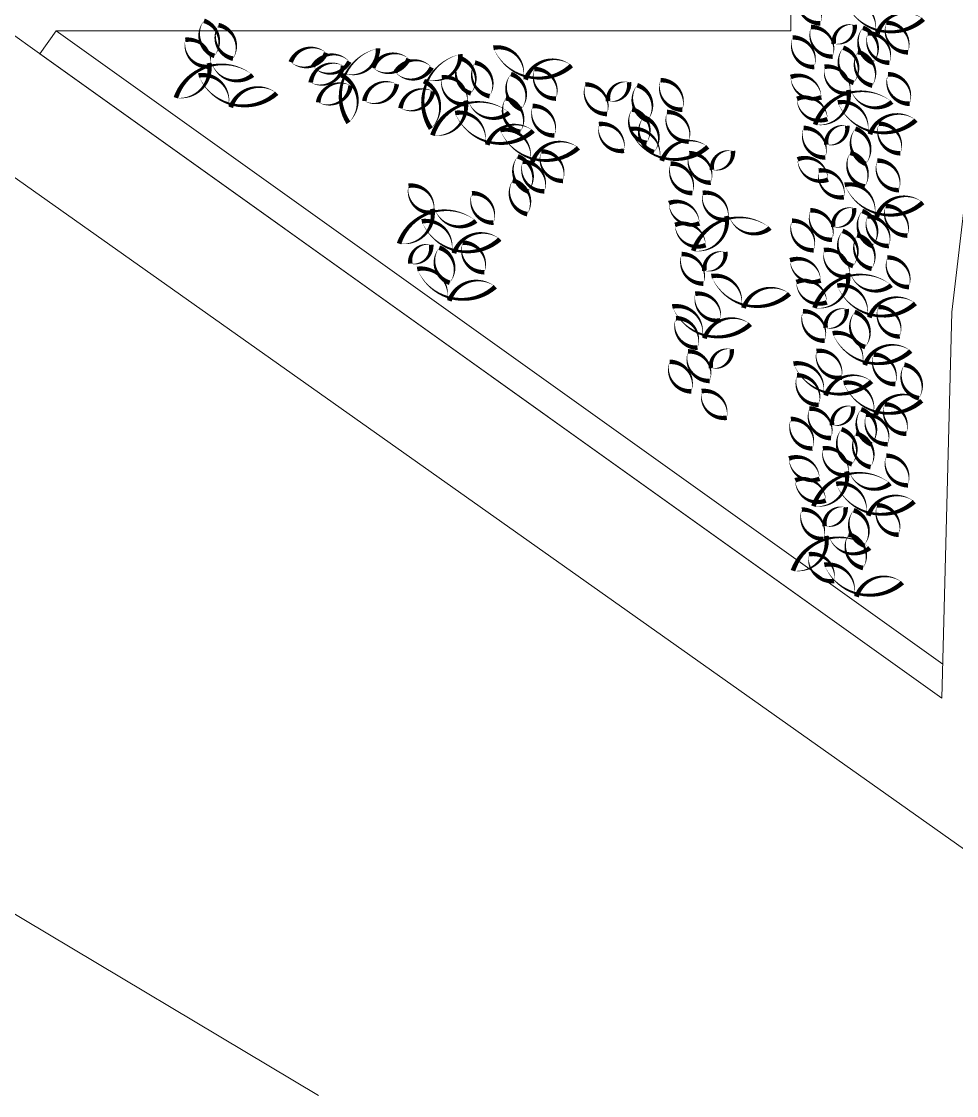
# Model space of a CAD drawing. Header units: metres. Extents: x -45 to 1930, y -347 to 488.
# Drawn here: x 36.22 to 46.16, y 20.47 to 31.89 of the extents above; entities that cross this region are included whole.
import ezdxf

# ---------------------------------------------------------------- set-up
doc = ezdxf.new("R2010")
doc.units = ezdxf.units.M
doc.linetypes.add('ČERCHOVANÁ', pattern=[25.4, 12.7, -6.35, 0, -6.35])
doc.layers.add('OSA', color=7, linetype='ČERCHOVANÁ')
doc.layers.add('zariz.predmety', color=203, linetype='Continuous')

msp = doc.modelspace()

# ---------------------------------------------------------------- linework, layer by layer
at = {"linetype": 'Continuous', "lineweight": 0}
for p, q in [((36.418171, 31.544237), (36.592608, 31.78831)), ((36.592608, 31.78831), (44.40182, 31.78831)), ((36.592608, 31.78831), (46.016598, 25.053076)), ((46.007088, 24.691131), (36.418171, 31.544237)), ((35.517588, 30.674638), (46.310382, 23.039494)), ((39.380299, 20.467204), (32.749147, 24.425954))]:
    msp.add_line(p, q, dxfattribs=at)
at = {"linetype": 'Continuous', "lineweight": 0, "flags": 128}
msp.add_lwpolyline([(25.09693, 39.635417), (22.864761, 41.230726), (22.423188, 41.504493), (22.332592, 79.360269), (26.407242, 79.157821), (36.807508, 78.940775), (53.036465, 78.021349), (51.440097, 62.345346), (49.152899, 50.087991), (47.556644, 41.079784), (46.114932, 28.795587), (46.007088, 24.691131), (26.480012, 38.646941)], dxfattribs=at)
at = {"layer": 'OSA', "linetype": 'Continuous', "lineweight": 0}
msp.add_line((44.40182, 38.28017), (44.40182, 31.78831), dxfattribs=at)
at = {"layer": 'zariz.predmety', "color": 253, "linetype": 'Continuous', "ltscale": 0.001}
for points in [[(44.716537, 31.868244, 0, 0, 0.520567051), (44.716537, 31.868244, 0, 0.05, 0.520567051), (44.486592, 32.181984, 0, 0.05, 0.520567051), (44.716537, 31.868244, 0.05, 0.05, 0)], [(45.812072, 31.911751, 0, 0, 0.520567051), (45.812072, 31.911751, 0, 0.05, 0.520567051), (45.323709, 31.76192, 0, 0.05, 0.520567051), (45.300608, 31.7836, 0, 0.05, 0.520567051), (44.981236, 32.100694, 0, 0.05, 0.520567051), (45.812072, 31.911751, 0.05, 0.05, 0)], [(38.273318, 31.522275, 0, 0, 0.520567051), (38.273318, 31.522275, 0, 0.05, 0.520567051), (38.162868, 31.895248, 0, 0.05, 0.520567051), (38.273318, 31.522275, 0.05, 0.05, 0)], [(38.316271, 31.849333, 0, 0, 0.520567051), (38.316271, 31.849333, 0, 0.05, 0.520567051), (38.471723, 31.492762, 0, 0.05, 0.520567051), (38.316271, 31.849333, 0.05, 0.05, 0)], [(44.85886, 31.652052, 0, 0, 0.520567051), (44.85886, 31.652052, 0, 0.05, 0.520567051), (45.081153, 31.851761, 0, 0.05, 0.520567051), (44.85886, 31.652052, 0.05, 0.05, 0)], [(45.646807, 31.560156, 0, 0, 0.520567051), (45.646807, 31.560156, 0, 0.05, 0.520567051), (45.416863, 31.873897, 0, 0.05, 0.520567051), (45.646807, 31.560156, 0.05, 0.05, 0)], [(44.616663, 31.828471, 0, 0, 0.520567051), (44.616663, 31.828471, 0, 0.05, 0.520567051), (44.846608, 31.51473, 0, 0.05, 0.520567051), (44.616663, 31.828471, 0.05, 0.05, 0)], [(45.278141, 31.447766, 0, 0, 0.520567051), (45.278141, 31.447766, 0, 0.05, 0.520567051), (45.167691, 31.820739, 0, 0.05, 0.520567051), (45.278141, 31.447766, 0.05, 0.05, 0)], [(45.450334, 31.449483, 0, 0, 0.520567051), (45.450334, 31.449483, 0, 0.05, 0.520567051), (45.22039, 31.763224, 0, 0.05, 0.520567051), (45.450334, 31.449483, 0.05, 0.05, 0)], [(37.964213, 31.692485, 0, 0, 0.520567051), (37.964213, 31.692485, 0, 0.05, 0.520567051), (38.230974, 31.409384, 0, 0.05, 0.520567051), (37.964213, 31.692485, 0.05, 0.05, 0)], [(39.461028, 31.55483, 0, 0, 0.520567051), (39.461028, 31.55483, 0, 0.05, 0.520567051), (39.084855, 31.455825, 0, 0.05, 0.520567051), (39.461028, 31.55483, 0.05, 0.05, 0)], [(42.070462, 31.419902, 0, 0, 0.520567051), (42.070462, 31.419902, 0, 0.05, 0.520567051), (41.5821, 31.270071, 0, 0.05, 0.520567051), (41.558998, 31.291752, 0, 0.05, 0.520567051), (41.239626, 31.608846, 0, 0.05, 0.520567051), (42.070462, 31.419902, 0.05, 0.05, 0)], [(44.42019, 31.717798, 0, 0, 0.520567051), (44.42019, 31.717798, 0, 0.05, 0.520567051), (44.650135, 31.404058, 0, 0.05, 0.520567051), (44.42019, 31.717798, 0.05, 0.05, 0)], [(39.321812, 31.409028, 0, 0, 0.520567051), (39.321812, 31.409028, 0, 0.05, 0.520567051), (39.707301, 31.46105, 0, 0.05, 0.520567051), (39.321812, 31.409028, 0.05, 0.05, 0)], [(39.698545, 30.810333, 0, 0, 0.520567051), (39.698545, 30.810333, 0, 0.05, 0.520567051), (39.62528, 31.315881, 0, 0.05, 0.520567051), (39.650242, 31.335389, 0, 0.05, 0.520567051), (40.012511, 31.602427, 0, 0.05, 0.520567051), (39.698545, 30.810333, 0.05, 0.05, 0)], [(40.337206, 31.492855, 0, 0, 0.520567051), (40.337206, 31.492855, 0, 0.05, 0.520567051), (39.961033, 31.393849, 0, 0.05, 0.520567051), (40.337206, 31.492855, 0.05, 0.05, 0)], [(40.574723, 30.748357, 0, 0, 0.520567051), (40.574723, 30.748357, 0, 0.05, 0.520567051), (40.501458, 31.253906, 0, 0.05, 0.520567051), (40.526421, 31.273414, 0, 0.05, 0.520567051), (40.888689, 31.540452, 0, 0.05, 0.520567051), (40.574723, 30.748357, 0.05, 0.05, 0)], [(45.069783, 31.235951, 0, 0, 0.520567051), (45.069783, 31.235951, 0, 0.05, 0.520567051), (44.959334, 31.608923, 0, 0.05, 0.520567051), (45.069783, 31.235951, 0.05, 0.05, 0)], [(45.112737, 31.563008, 0, 0, 0.520567051), (45.112737, 31.563008, 0, 0.05, 0.520567051), (45.268189, 31.206438, 0, 0.05, 0.520567051), (45.112737, 31.563008, 0.05, 0.05, 0)], [(37.863626, 31.076998, 0, 0, 0.520567051), (37.863626, 31.076998, 0, 0.05, 0.520567051), (38.216081, 31.446758, 0, 0.05, 0.520567051), (38.246839, 31.439165, 0, 0.05, 0.520567051), (38.680569, 31.319056, 0, 0.05, 0.520567051), (37.863626, 31.076998, 0.05, 0.05, 0)], [(39.297136, 31.238603, 0, 0, 0.520567051), (39.297136, 31.238603, 0, 0.05, 0.520567051), (39.642393, 31.417782, 0, 0.05, 0.520567051), (39.297136, 31.238603, 0.05, 0.05, 0)], [(40.19799, 31.347053, 0, 0, 0.520567051), (40.19799, 31.347053, 0, 0.05, 0.520567051), (40.583479, 31.399074, 0, 0.05, 0.520567051), (40.19799, 31.347053, 0.05, 0.05, 0)], [(41.000607, 31.123031, 0, 0, 0.520567051), (41.000607, 31.123031, 0, 0.05, 0.520567051), (40.890158, 31.496004, 0, 0.05, 0.520567051), (41.000607, 31.123031, 0.05, 0.05, 0)], [(41.043561, 31.450089, 0, 0, 0.520567051), (41.043561, 31.450089, 0, 0.05, 0.520567051), (41.199013, 31.093518, 0, 0.05, 0.520567051), (41.043561, 31.450089, 0.05, 0.05, 0)], [(41.905197, 31.068308, 0, 0, 0.520567051), (41.905197, 31.068308, 0, 0.05, 0.520567051), (41.675253, 31.382048, 0, 0.05, 0.520567051), (41.905197, 31.068308, 0.05, 0.05, 0)], [(44.760679, 31.40616, 0, 0, 0.520567051), (44.760679, 31.40616, 0, 0.05, 0.520567051), (45.02744, 31.123059, 0, 0.05, 0.520567051), (44.760679, 31.40616, 0.05, 0.05, 0)], [(38.936079, 31.124851, 0, 0, 0.520567051), (38.936079, 31.124851, 0, 0.05, 0.520567051), (38.447717, 30.97502, 0, 0.05, 0.520567051), (38.424615, 30.9967, 0, 0.05, 0.520567051), (38.105243, 31.313795, 0, 0.05, 0.520567051), (38.936079, 31.124851, 0.05, 0.05, 0)], [(40.691503, 31.29324, 0, 0, 0.520567051), (40.691503, 31.29324, 0, 0.05, 0.520567051), (40.958264, 31.010139, 0, 0.05, 0.520567051), (40.691503, 31.29324, 0.05, 0.05, 0)], [(41.536531, 30.955918, 0, 0, 0.520567051), (41.536531, 30.955918, 0, 0.05, 0.520567051), (41.426082, 31.328891, 0, 0.05, 0.520567051), (41.536531, 30.955918, 0.05, 0.05, 0)], [(44.72496, 31.082043, 0, 0, 0.520567051), (44.72496, 31.082043, 0, 0.05, 0.520567051), (44.401094, 31.297493, 0, 0.05, 0.520567051), (44.72496, 31.082043, 0.05, 0.05, 0)], [(45.664303, 31.013176, 0, 0, 0.520567051), (45.664303, 31.013176, 0, 0.05, 0.520567051), (45.434359, 31.326916, 0, 0.05, 0.520567051), (45.664303, 31.013176, 0.05, 0.05, 0)], [(39.376411, 31.027498, 0, 0, 0.520567051), (39.376411, 31.027498, 0, 0.05, 0.520567051), (39.721668, 31.206677, 0, 0.05, 0.520567051), (39.376411, 31.027498, 0.05, 0.05, 0)], [(39.86723, 31.042397, 0, 0, 0.520567051), (39.86723, 31.042397, 0, 0.05, 0.520567051), (40.212488, 31.221575, 0, 0.05, 0.520567051), (39.86723, 31.042397, 0.05, 0.05, 0)], [(40.252589, 30.965523, 0, 0, 0.520567051), (40.252589, 30.965523, 0, 0.05, 0.520567051), (40.597846, 31.144701, 0, 0.05, 0.520567051), (40.252589, 30.965523, 0.05, 0.05, 0)], [(42.21712, 31.218287, 0, 0, 0.520567051), (42.21712, 31.218287, 0, 0.05, 0.520567051), (42.447064, 30.904546, 0, 0.05, 0.520567051), (42.21712, 31.218287, 0.05, 0.05, 0)], [(42.459317, 31.041868, 0, 0, 0.520567051), (42.459317, 31.041868, 0, 0.05, 0.520567051), (42.68161, 31.241577, 0, 0.05, 0.520567051), (42.459317, 31.041868, 0.05, 0.05, 0)], [(42.878598, 30.837582, 0, 0, 0.520567051), (42.878598, 30.837582, 0, 0.05, 0.520567051), (42.768148, 31.210555, 0, 0.05, 0.520567051), (42.878598, 30.837582, 0.05, 0.05, 0)], [(43.247264, 30.949972, 0, 0, 0.520567051), (43.247264, 30.949972, 0, 0.05, 0.520567051), (43.017319, 31.263713, 0, 0.05, 0.520567051), (43.247264, 30.949972, 0.05, 0.05, 0)], [(44.660092, 30.790673, 0, 0, 0.520567051), (44.660092, 30.790673, 0, 0.05, 0.520567051), (45.012547, 31.160433, 0, 0.05, 0.520567051), (45.043305, 31.15284, 0, 0.05, 0.520567051), (45.477034, 31.032732, 0, 0.05, 0.520567051), (44.660092, 30.790673, 0.05, 0.05, 0)], [(40.590916, 30.677754, 0, 0, 0.520567051), (40.590916, 30.677754, 0, 0.05, 0.520567051), (40.943371, 31.047514, 0, 0.05, 0.520567051), (40.974129, 31.039921, 0, 0.05, 0.520567051), (41.407858, 30.919812, 0, 0.05, 0.520567051), (40.590916, 30.677754, 0.05, 0.05, 0)], [(41.371127, 31.07116, 0, 0, 0.520567051), (41.371127, 31.07116, 0, 0.05, 0.520567051), (41.526579, 30.714589, 0, 0.05, 0.520567051), (41.371127, 31.07116, 0.05, 0.05, 0)], [(44.791049, 30.850273, 0, 0, 0.520567051), (44.791049, 30.850273, 0, 0.05, 0.520567051), (44.467183, 31.065723, 0, 0.05, 0.520567051), (44.791049, 30.850273, 0.05, 0.05, 0)], [(41.888252, 30.675722, 0, 0, 0.520567051), (41.888252, 30.675722, 0, 0.05, 0.520567051), (41.658308, 30.989463, 0, 0.05, 0.520567051), (41.888252, 30.675722, 0.05, 0.05, 0)], [(42.713193, 30.952824, 0, 0, 0.520567051), (42.713193, 30.952824, 0, 0.05, 0.520567051), (42.868646, 30.596254, 0, 0.05, 0.520567051), (42.713193, 30.952824, 0.05, 0.05, 0)], [(45.732545, 30.838526, 0, 0, 0.520567051), (45.732545, 30.838526, 0, 0.05, 0.520567051), (45.244182, 30.688695, 0, 0.05, 0.520567051), (45.221081, 30.710375, 0, 0.05, 0.520567051), (44.901709, 31.02747, 0, 0.05, 0.520567051), (45.732545, 30.838526, 0.05, 0.05, 0)], [(41.663369, 30.725607, 0, 0, 0.520567051), (41.663369, 30.725607, 0, 0.05, 0.520567051), (41.175006, 30.575776, 0, 0.05, 0.520567051), (41.151905, 30.597456, 0, 0.05, 0.520567051), (40.832533, 30.914551, 0, 0.05, 0.520567051), (41.663369, 30.725607, 0.05, 0.05, 0)], [(42.947166, 30.498431, 0, 0, 0.520567051), (42.947166, 30.498431, 0, 0.05, 0.520567051), (42.836717, 30.871404, 0, 0.05, 0.520567051), (42.947166, 30.498431, 0.05, 0.05, 0)], [(43.315832, 30.610821, 0, 0, 0.520567051), (43.315832, 30.610821, 0, 0.05, 0.520567051), (43.085888, 30.924562, 0, 0.05, 0.520567051), (43.315832, 30.610821, 0.05, 0.05, 0)], [(42.143414, 30.54457, 0, 0, 0.520567051), (42.143414, 30.54457, 0, 0.05, 0.520567051), (41.655052, 30.394739, 0, 0.05, 0.520567051), (41.63195, 30.416419, 0, 0.05, 0.520567051), (41.312578, 30.733513, 0, 0.05, 0.520567051), (42.143414, 30.54457, 0.05, 0.05, 0)], [(42.361136, 30.795976, 0, 0, 0.520567051), (42.361136, 30.795976, 0, 0.05, 0.520567051), (42.627897, 30.512875, 0, 0.05, 0.520567051), (42.361136, 30.795976, 0.05, 0.05, 0)], [(43.518982, 30.555219, 0, 0, 0.520567051), (43.518982, 30.555219, 0, 0.05, 0.520567051), (43.03062, 30.405388, 0, 0.05, 0.520567051), (43.007518, 30.427069, 0, 0.05, 0.520567051), (42.688146, 30.744163, 0, 0.05, 0.520567051), (43.518982, 30.555219, 0.05, 0.05, 0)], [(44.537136, 30.755247, 0, 0, 0.520567051), (44.537136, 30.755247, 0, 0.05, 0.520567051), (44.76708, 30.441506, 0, 0.05, 0.520567051), (44.537136, 30.755247, 0.05, 0.05, 0)], [(44.779333, 30.578827, 0, 0, 0.520567051), (44.779333, 30.578827, 0, 0.05, 0.520567051), (45.001626, 30.778537, 0, 0.05, 0.520567051), (44.779333, 30.578827, 0.05, 0.05, 0)], [(45.198614, 30.374542, 0, 0, 0.520567051), (45.198614, 30.374542, 0, 0.05, 0.520567051), (45.088164, 30.747514, 0, 0.05, 0.520567051), (45.198614, 30.374542, 0.05, 0.05, 0)], [(45.56728, 30.486931, 0, 0, 0.520567051), (45.56728, 30.486931, 0, 0.05, 0.520567051), (45.337335, 30.800672, 0, 0.05, 0.520567051), (45.56728, 30.486931, 0.05, 0.05, 0)], [(41.978149, 30.192975, 0, 0, 0.520567051), (41.978149, 30.192975, 0, 0.05, 0.520567051), (41.748205, 30.506716, 0, 0.05, 0.520567051), (41.978149, 30.192975, 0.05, 0.05, 0)], [(43.321289, 30.487569, 0, 0, 0.520567051), (43.321289, 30.487569, 0, 0.05, 0.520567051), (43.551233, 30.173828, 0, 0.05, 0.520567051), (43.321289, 30.487569, 0.05, 0.05, 0)], [(43.563485, 30.311149, 0, 0, 0.520567051), (43.563485, 30.311149, 0, 0.05, 0.520567051), (43.785778, 30.510859, 0, 0.05, 0.520567051), (43.563485, 30.311149, 0.05, 0.05, 0)], [(45.03321, 30.489783, 0, 0, 0.520567051), (45.03321, 30.489783, 0, 0.05, 0.520567051), (45.188662, 30.133213, 0, 0.05, 0.520567051), (45.03321, 30.489783, 0.05, 0.05, 0)], [(41.609483, 30.080585, 0, 0, 0.520567051), (41.609483, 30.080585, 0, 0.05, 0.520567051), (41.499034, 30.453558, 0, 0.05, 0.520567051), (41.609483, 30.080585, 0.05, 0.05, 0)], [(41.781677, 30.082302, 0, 0, 0.520567051), (41.781677, 30.082302, 0, 0.05, 0.520567051), (41.551732, 30.396043, 0, 0.05, 0.520567051), (41.781677, 30.082302, 0.05, 0.05, 0)], [(43.124816, 30.376896, 0, 0, 0.520567051), (43.124816, 30.376896, 0, 0.05, 0.520567051), (43.35476, 30.063155, 0, 0.05, 0.520567051), (43.124816, 30.376896, 0.05, 0.05, 0)], [(44.797912, 30.20671, 0, 0, 0.520567051), (44.797912, 30.20671, 0, 0.05, 0.520567051), (44.474046, 30.42216, 0, 0.05, 0.520567051), (44.797912, 30.20671, 0.05, 0.05, 0)], [(45.550335, 30.094346, 0, 0, 0.520567051), (45.550335, 30.094346, 0, 0.05, 0.520567051), (45.32039, 30.408086, 0, 0.05, 0.520567051), (45.550335, 30.094346, 0.05, 0.05, 0)], [(44.698372, 30.302573, 0, 0, 0.520567051), (44.698372, 30.302573, 0, 0.05, 0.520567051), (44.965133, 30.019472, 0, 0.05, 0.520567051), (44.698372, 30.302573, 0.05, 0.05, 0)], [(40.336954, 30.141221, 0, 0, 0.520567051), (40.336954, 30.141221, 0, 0.05, 0.520567051), (40.603715, 29.85812, 0, 0.05, 0.520567051), (40.336954, 30.141221, 0.05, 0.05, 0)], [(41.444079, 30.195827, 0, 0, 0.520567051), (41.444079, 30.195827, 0, 0.05, 0.520567051), (41.599531, 29.839257, 0, 0.05, 0.520567051), (41.444079, 30.195827, 0.05, 0.05, 0)], [(45.805497, 29.963193, 0, 0, 0.520567051), (45.805497, 29.963193, 0, 0.05, 0.520567051), (45.317134, 29.813362, 0, 0.05, 0.520567051), (45.294033, 29.835043, 0, 0.05, 0.520567051), (44.974661, 30.152137, 0, 0.05, 0.520567051), (45.805497, 29.963193, 0.05, 0.05, 0)], [(41.240578, 29.748237, 0, 0, 0.520567051), (41.240578, 29.748237, 0, 0.05, 0.520567051), (41.010633, 30.061978, 0, 0.05, 0.520567051), (41.240578, 29.748237, 0.05, 0.05, 0)], [(43.465304, 30.065257, 0, 0, 0.520567051), (43.465304, 30.065257, 0, 0.05, 0.520567051), (43.732066, 29.782156, 0, 0.05, 0.520567051), (43.465304, 30.065257, 0.05, 0.05, 0)], [(43.429585, 29.74114, 0, 0, 0.520567051), (43.429585, 29.74114, 0, 0.05, 0.520567051), (43.105719, 29.95659, 0, 0.05, 0.520567051), (43.429585, 29.74114, 0.05, 0.05, 0)], [(44.852285, 29.703494, 0, 0, 0.520567051), (44.852285, 29.703494, 0, 0.05, 0.520567051), (45.074578, 29.903204, 0, 0.05, 0.520567051), (44.852285, 29.703494, 0.05, 0.05, 0)], [(45.640232, 29.611599, 0, 0, 0.520567051), (45.640232, 29.611599, 0, 0.05, 0.520567051), (45.410288, 29.92534, 0, 0.05, 0.520567051), (45.640232, 29.611599, 0.05, 0.05, 0)], [(40.236367, 29.525734, 0, 0, 0.520567051), (40.236367, 29.525734, 0, 0.05, 0.520567051), (40.588822, 29.895494, 0, 0.05, 0.520567051), (40.61958, 29.887902, 0, 0.05, 0.520567051), (41.053309, 29.767793, 0, 0.05, 0.520567051), (40.236367, 29.525734, 0.05, 0.05, 0)], [(43.364717, 29.44977, 0, 0, 0.520567051), (43.364717, 29.44977, 0, 0.05, 0.520567051), (43.717172, 29.81953, 0, 0.05, 0.520567051), (43.747931, 29.811938, 0, 0.05, 0.520567051), (44.18166, 29.691829, 0, 0.05, 0.520567051), (43.364717, 29.44977, 0.05, 0.05, 0)], [(44.610088, 29.879914, 0, 0, 0.520567051), (44.610088, 29.879914, 0, 0.05, 0.520567051), (44.840033, 29.566173, 0, 0.05, 0.520567051), (44.610088, 29.879914, 0.05, 0.05, 0)], [(45.271566, 29.499209, 0, 0, 0.520567051), (45.271566, 29.499209, 0, 0.05, 0.520567051), (45.161116, 29.872182, 0, 0.05, 0.520567051), (45.271566, 29.499209, 0.05, 0.05, 0)], [(45.443759, 29.500926, 0, 0, 0.520567051), (45.443759, 29.500926, 0, 0.05, 0.520567051), (45.213815, 29.814667, 0, 0.05, 0.520567051), (45.443759, 29.500926, 0.05, 0.05, 0)], [(41.30882, 29.573587, 0, 0, 0.520567051), (41.30882, 29.573587, 0, 0.05, 0.520567051), (40.820457, 29.423756, 0, 0.05, 0.520567051), (40.797356, 29.445437, 0, 0.05, 0.520567051), (40.477984, 29.762531, 0, 0.05, 0.520567051), (41.30882, 29.573587, 0.05, 0.05, 0)], [(43.495675, 29.509371, 0, 0, 0.520567051), (43.495675, 29.509371, 0, 0.05, 0.520567051), (43.171809, 29.72482, 0, 0.05, 0.520567051), (43.495675, 29.509371, 0.05, 0.05, 0)], [(44.413615, 29.769241, 0, 0, 0.520567051), (44.413615, 29.769241, 0, 0.05, 0.520567051), (44.64356, 29.4555, 0, 0.05, 0.520567051), (44.413615, 29.769241, 0.05, 0.05, 0)], [(45.063208, 29.287393, 0, 0, 0.520567051), (45.063208, 29.287393, 0, 0.05, 0.520567051), (44.952759, 29.660366, 0, 0.05, 0.520567051), (45.063208, 29.287393, 0.05, 0.05, 0)], [(45.106162, 29.614451, 0, 0, 0.520567051), (45.106162, 29.614451, 0, 0.05, 0.520567051), (45.261614, 29.25788, 0, 0.05, 0.520567051), (45.106162, 29.614451, 0.05, 0.05, 0)], [(40.355608, 29.313889, 0, 0, 0.520567051), (40.355608, 29.313889, 0, 0.05, 0.520567051), (40.577901, 29.513598, 0, 0.05, 0.520567051), (40.355608, 29.313889, 0.05, 0.05, 0)], [(40.774889, 29.109603, 0, 0, 0.520567051), (40.774889, 29.109603, 0, 0.05, 0.520567051), (40.664439, 29.482576, 0, 0.05, 0.520567051), (40.774889, 29.109603, 0.05, 0.05, 0)], [(41.143555, 29.221993, 0, 0, 0.520567051), (41.143555, 29.221993, 0, 0.05, 0.520567051), (40.91361, 29.535734, 0, 0.05, 0.520567051), (41.143555, 29.221993, 0.05, 0.05, 0)], [(43.483958, 29.237924, 0, 0, 0.520567051), (43.483958, 29.237924, 0, 0.05, 0.520567051), (43.706251, 29.437634, 0, 0.05, 0.520567051), (43.483958, 29.237924, 0.05, 0.05, 0)], [(44.754104, 29.457603, 0, 0, 0.520567051), (44.754104, 29.457603, 0, 0.05, 0.520567051), (45.020865, 29.174501, 0, 0.05, 0.520567051), (44.754104, 29.457603, 0.05, 0.05, 0)], [(43.241761, 29.414344, 0, 0, 0.520567051), (43.241761, 29.414344, 0, 0.05, 0.520567051), (43.471706, 29.100603, 0, 0.05, 0.520567051), (43.241761, 29.414344, 0.05, 0.05, 0)], [(44.718385, 29.133486, 0, 0, 0.520567051), (44.718385, 29.133486, 0, 0.05, 0.520567051), (44.394518, 29.348935, 0, 0.05, 0.520567051), (44.718385, 29.133486, 0.05, 0.05, 0)], [(45.657728, 29.064618, 0, 0, 0.520567051), (45.657728, 29.064618, 0, 0.05, 0.520567051), (45.427783, 29.378359, 0, 0.05, 0.520567051), (45.657728, 29.064618, 0.05, 0.05, 0)], [(41.259976, 29.067337, 0, 0, 0.520567051), (41.259976, 29.067337, 0, 0.05, 0.520567051), (40.771614, 28.917506, 0, 0.05, 0.520567051), (40.748512, 28.939187, 0, 0.05, 0.520567051), (40.42914, 29.256281, 0, 0.05, 0.520567051), (41.259976, 29.067337, 0.05, 0.05, 0)], [(44.388327, 28.991373, 0, 0, 0.520567051), (44.388327, 28.991373, 0, 0.05, 0.520567051), (43.899964, 28.841542, 0, 0.05, 0.520567051), (43.876863, 28.863223, 0, 0.05, 0.520567051), (43.557491, 29.180317, 0, 0.05, 0.520567051), (44.388327, 28.991373, 0.05, 0.05, 0)], [(44.784474, 28.901716, 0, 0, 0.520567051), (44.784474, 28.901716, 0, 0.05, 0.520567051), (44.460608, 29.117166, 0, 0.05, 0.520567051), (44.784474, 28.901716, 0.05, 0.05, 0)], [(44.653517, 28.842116, 0, 0, 0.520567051), (44.653517, 28.842116, 0, 0.05, 0.520567051), (45.005972, 29.211876, 0, 0.05, 0.520567051), (45.03673, 29.204283, 0, 0.05, 0.520567051), (45.470459, 29.084174, 0, 0.05, 0.520567051), (44.653517, 28.842116, 0.05, 0.05, 0)], [(43.385777, 28.992033, 0, 0, 0.520567051), (43.385777, 28.992033, 0, 0.05, 0.520567051), (43.652538, 28.708931, 0, 0.05, 0.520567051), (43.385777, 28.992033, 0.05, 0.05, 0)], [(45.72597, 28.889969, 0, 0, 0.520567051), (45.72597, 28.889969, 0, 0.05, 0.520567051), (45.237607, 28.740138, 0, 0.05, 0.520567051), (45.214506, 28.761818, 0, 0.05, 0.520567051), (44.895134, 29.078913, 0, 0.05, 0.520567051), (45.72597, 28.889969, 0.05, 0.05, 0)], [(43.972218, 28.667942, 0, 0, 0.520567051), (43.972218, 28.667942, 0, 0.05, 0.520567051), (43.483856, 28.51811, 0, 0.05, 0.520567051), (43.460754, 28.539791, 0, 0.05, 0.520567051), (43.141382, 28.856885, 0, 0.05, 0.520567051), (43.972218, 28.667942, 0.05, 0.05, 0)], [(44.530561, 28.806689, 0, 0, 0.520567051), (44.530561, 28.806689, 0, 0.05, 0.520567051), (44.760505, 28.492949, 0, 0.05, 0.520567051), (44.530561, 28.806689, 0.05, 0.05, 0)], [(44.772758, 28.63027, 0, 0, 0.520567051), (44.772758, 28.63027, 0, 0.05, 0.520567051), (44.995051, 28.82998, 0, 0.05, 0.520567051), (44.772758, 28.63027, 0.05, 0.05, 0)], [(45.192039, 28.425985, 0, 0, 0.520567051), (45.192039, 28.425985, 0, 0.05, 0.520567051), (45.081589, 28.798957, 0, 0.05, 0.520567051), (45.192039, 28.425985, 0.05, 0.05, 0)], [(45.560705, 28.538374, 0, 0, 0.520567051), (45.560705, 28.538374, 0, 0.05, 0.520567051), (45.33076, 28.852115, 0, 0.05, 0.520567051), (45.560705, 28.538374, 0.05, 0.05, 0)], [(43.409578, 28.419221, 0, 0, 0.520567051), (43.409578, 28.419221, 0, 0.05, 0.520567051), (43.179633, 28.732962, 0, 0.05, 0.520567051), (43.409578, 28.419221, 0.05, 0.05, 0)], [(45.677126, 28.383719, 0, 0, 0.520567051), (45.677126, 28.383719, 0, 0.05, 0.520567051), (45.188764, 28.233888, 0, 0.05, 0.520567051), (45.165662, 28.255568, 0, 0.05, 0.520567051), (44.84629, 28.572662, 0, 0.05, 0.520567051), (45.677126, 28.383719, 0.05, 0.05, 0)], [(43.309704, 28.379449, 0, 0, 0.520567051), (43.309704, 28.379449, 0, 0.05, 0.520567051), (43.539648, 28.065708, 0, 0.05, 0.520567051), (43.309704, 28.379449, 0.05, 0.05, 0)], [(43.551901, 28.203029, 0, 0, 0.520567051), (43.551901, 28.203029, 0, 0.05, 0.520567051), (43.774194, 28.402739, 0, 0.05, 0.520567051), (43.551901, 28.203029, 0.05, 0.05, 0)], [(44.674577, 28.384378, 0, 0, 0.520567051), (44.674577, 28.384378, 0, 0.05, 0.520567051), (44.941338, 28.101277, 0, 0.05, 0.520567051), (44.674577, 28.384378, 0.05, 0.05, 0)], [(45.511861, 28.032124, 0, 0, 0.520567051), (45.511861, 28.032124, 0, 0.05, 0.520567051), (45.281917, 28.345865, 0, 0.05, 0.520567051), (45.511861, 28.032124, 0.05, 0.05, 0)], [(43.113231, 28.268776, 0, 0, 0.520567051), (43.113231, 28.268776, 0, 0.05, 0.520567051), (43.343176, 27.955035, 0, 0.05, 0.520567051), (43.113231, 28.268776, 0.05, 0.05, 0)], [(45.261017, 28.060287, 0, 0, 0.520567051), (45.261017, 28.060287, 0, 0.05, 0.520567051), (44.772655, 27.910456, 0, 0.05, 0.520567051), (44.749554, 27.932136, 0, 0.05, 0.520567051), (44.430182, 28.249231, 0, 0.05, 0.520567051), (45.261017, 28.060287, 0.05, 0.05, 0)], [(45.609081, 28.238478, 0, 0, 0.520567051), (45.609081, 28.238478, 0, 0.05, 0.520567051), (45.764533, 27.881908, 0, 0.05, 0.520567051), (45.609081, 28.238478, 0.05, 0.05, 0)], [(44.698377, 27.811567, 0, 0, 0.520567051), (44.698377, 27.811567, 0, 0.05, 0.520567051), (44.468433, 28.125308, 0, 0.05, 0.520567051), (44.698377, 27.811567, 0.05, 0.05, 0)], [(43.45372, 27.957137, 0, 0, 0.520567051), (43.45372, 27.957137, 0, 0.05, 0.520567051), (43.720481, 27.674036, 0, 0.05, 0.520567051), (43.45372, 27.957137, 0.05, 0.05, 0)], [(45.793912, 27.855074, 0, 0, 0.520567051), (45.793912, 27.855074, 0, 0.05, 0.520567051), (45.30555, 27.705243, 0, 0.05, 0.520567051), (45.282448, 27.726923, 0, 0.05, 0.520567051), (44.963076, 28.044017, 0, 0.05, 0.520567051), (45.793912, 27.855074, 0.05, 0.05, 0)], [(44.598503, 27.771794, 0, 0, 0.520567051), (44.598503, 27.771794, 0, 0.05, 0.520567051), (44.828448, 27.458054, 0, 0.05, 0.520567051), (44.598503, 27.771794, 0.05, 0.05, 0)], [(44.8407, 27.595375, 0, 0, 0.520567051), (44.8407, 27.595375, 0, 0.05, 0.520567051), (45.062993, 27.795084, 0, 0.05, 0.520567051), (44.8407, 27.595375, 0.05, 0.05, 0)], [(45.259981, 27.391089, 0, 0, 0.520567051), (45.259981, 27.391089, 0, 0.05, 0.520567051), (45.149532, 27.764062, 0, 0.05, 0.520567051), (45.259981, 27.391089, 0.05, 0.05, 0)], [(45.628647, 27.503479, 0, 0, 0.520567051), (45.628647, 27.503479, 0, 0.05, 0.520567051), (45.398703, 27.81722, 0, 0.05, 0.520567051), (45.628647, 27.503479, 0.05, 0.05, 0)], [(44.402031, 27.661122, 0, 0, 0.520567051), (44.402031, 27.661122, 0, 0.05, 0.520567051), (44.631975, 27.347381, 0, 0.05, 0.520567051), (44.402031, 27.661122, 0.05, 0.05, 0)], [(45.432175, 27.392806, 0, 0, 0.520567051), (45.432175, 27.392806, 0, 0.05, 0.520567051), (45.20223, 27.706547, 0, 0.05, 0.520567051), (45.432175, 27.392806, 0.05, 0.05, 0)], [(45.051624, 27.179274, 0, 0, 0.520567051), (45.051624, 27.179274, 0, 0.05, 0.520567051), (44.941174, 27.552246, 0, 0.05, 0.520567051), (45.051624, 27.179274, 0.05, 0.05, 0)], [(45.094577, 27.506331, 0, 0, 0.520567051), (45.094577, 27.506331, 0, 0.05, 0.520567051), (45.250029, 27.149761, 0, 0.05, 0.520567051), (45.094577, 27.506331, 0.05, 0.05, 0)], [(44.742519, 27.349483, 0, 0, 0.520567051), (44.742519, 27.349483, 0, 0.05, 0.520567051), (45.00928, 27.066382, 0, 0.05, 0.520567051), (44.742519, 27.349483, 0.05, 0.05, 0)], [(44.7068, 27.025366, 0, 0, 0.520567051), (44.7068, 27.025366, 0, 0.05, 0.520567051), (44.382934, 27.240816, 0, 0.05, 0.520567051), (44.7068, 27.025366, 0.05, 0.05, 0)], [(45.646143, 26.956499, 0, 0, 0.520567051), (45.646143, 26.956499, 0, 0.05, 0.520567051), (45.416199, 27.27024, 0, 0.05, 0.520567051), (45.646143, 26.956499, 0.05, 0.05, 0)], [(44.641932, 26.733996, 0, 0, 0.520567051), (44.641932, 26.733996, 0, 0.05, 0.520567051), (44.994387, 27.103756, 0, 0.05, 0.520567051), (45.025145, 27.096164, 0, 0.05, 0.520567051), (45.458875, 26.976055, 0, 0.05, 0.520567051), (44.641932, 26.733996, 0.05, 0.05, 0)], [(44.77289, 26.793597, 0, 0, 0.520567051), (44.77289, 26.793597, 0, 0.05, 0.520567051), (44.449023, 27.009046, 0, 0.05, 0.520567051), (44.77289, 26.793597, 0.05, 0.05, 0)], [(45.714385, 26.781849, 0, 0, 0.520567051), (45.714385, 26.781849, 0, 0.05, 0.520567051), (45.226023, 26.632018, 0, 0.05, 0.520567051), (45.202921, 26.653699, 0, 0.05, 0.520567051), (44.883549, 26.970793, 0, 0.05, 0.520567051), (45.714385, 26.781849, 0.05, 0.05, 0)], [(44.761173, 26.52215, 0, 0, 0.520567051), (44.761173, 26.52215, 0, 0.05, 0.520567051), (44.983466, 26.72186, 0, 0.05, 0.520567051), (44.761173, 26.52215, 0.05, 0.05, 0)], [(45.54912, 26.430255, 0, 0, 0.520567051), (45.54912, 26.430255, 0, 0.05, 0.520567051), (45.319176, 26.743995, 0, 0.05, 0.520567051), (45.54912, 26.430255, 0.05, 0.05, 0)], [(44.518976, 26.69857, 0, 0, 0.520567051), (44.518976, 26.69857, 0, 0.05, 0.520567051), (44.748921, 26.384829, 0, 0.05, 0.520567051), (44.518976, 26.69857, 0.05, 0.05, 0)], [(45.180454, 26.317865, 0, 0, 0.520567051), (45.180454, 26.317865, 0, 0.05, 0.520567051), (45.070005, 26.690838, 0, 0.05, 0.520567051), (45.180454, 26.317865, 0.05, 0.05, 0)], [(44.424641, 26.047727, 0, 0, 0.520567051), (44.424641, 26.047727, 0, 0.05, 0.520567051), (44.777096, 26.417487, 0, 0.05, 0.520567051), (44.807855, 26.409894, 0, 0.05, 0.520567051), (45.241584, 26.289785, 0, 0.05, 0.520567051), (44.424641, 26.047727, 0.05, 0.05, 0)], [(45.01505, 26.433106, 0, 0, 0.520567051), (45.01505, 26.433106, 0, 0.05, 0.520567051), (45.170502, 26.076536, 0, 0.05, 0.520567051), (45.01505, 26.433106, 0.05, 0.05, 0)], [(44.594423, 26.222855, 0, 0, 0.520567051), (44.594423, 26.222855, 0, 0.05, 0.520567051), (44.861185, 25.939754, 0, 0.05, 0.520567051), (44.594423, 26.222855, 0.05, 0.05, 0)], [(45.588832, 25.921375, 0, 0, 0.520567051), (45.588832, 25.921375, 0, 0.05, 0.520567051), (45.10047, 25.771544, 0, 0.05, 0.520567051), (45.077368, 25.793224, 0, 0.05, 0.520567051), (44.757996, 26.110318, 0, 0.05, 0.520567051), (45.588832, 25.921375, 0.05, 0.05, 0)]]:
    msp.add_lwpolyline(points, format="xyseb", close=True, dxfattribs=at)

doc.saveas('drawing.dxf')
